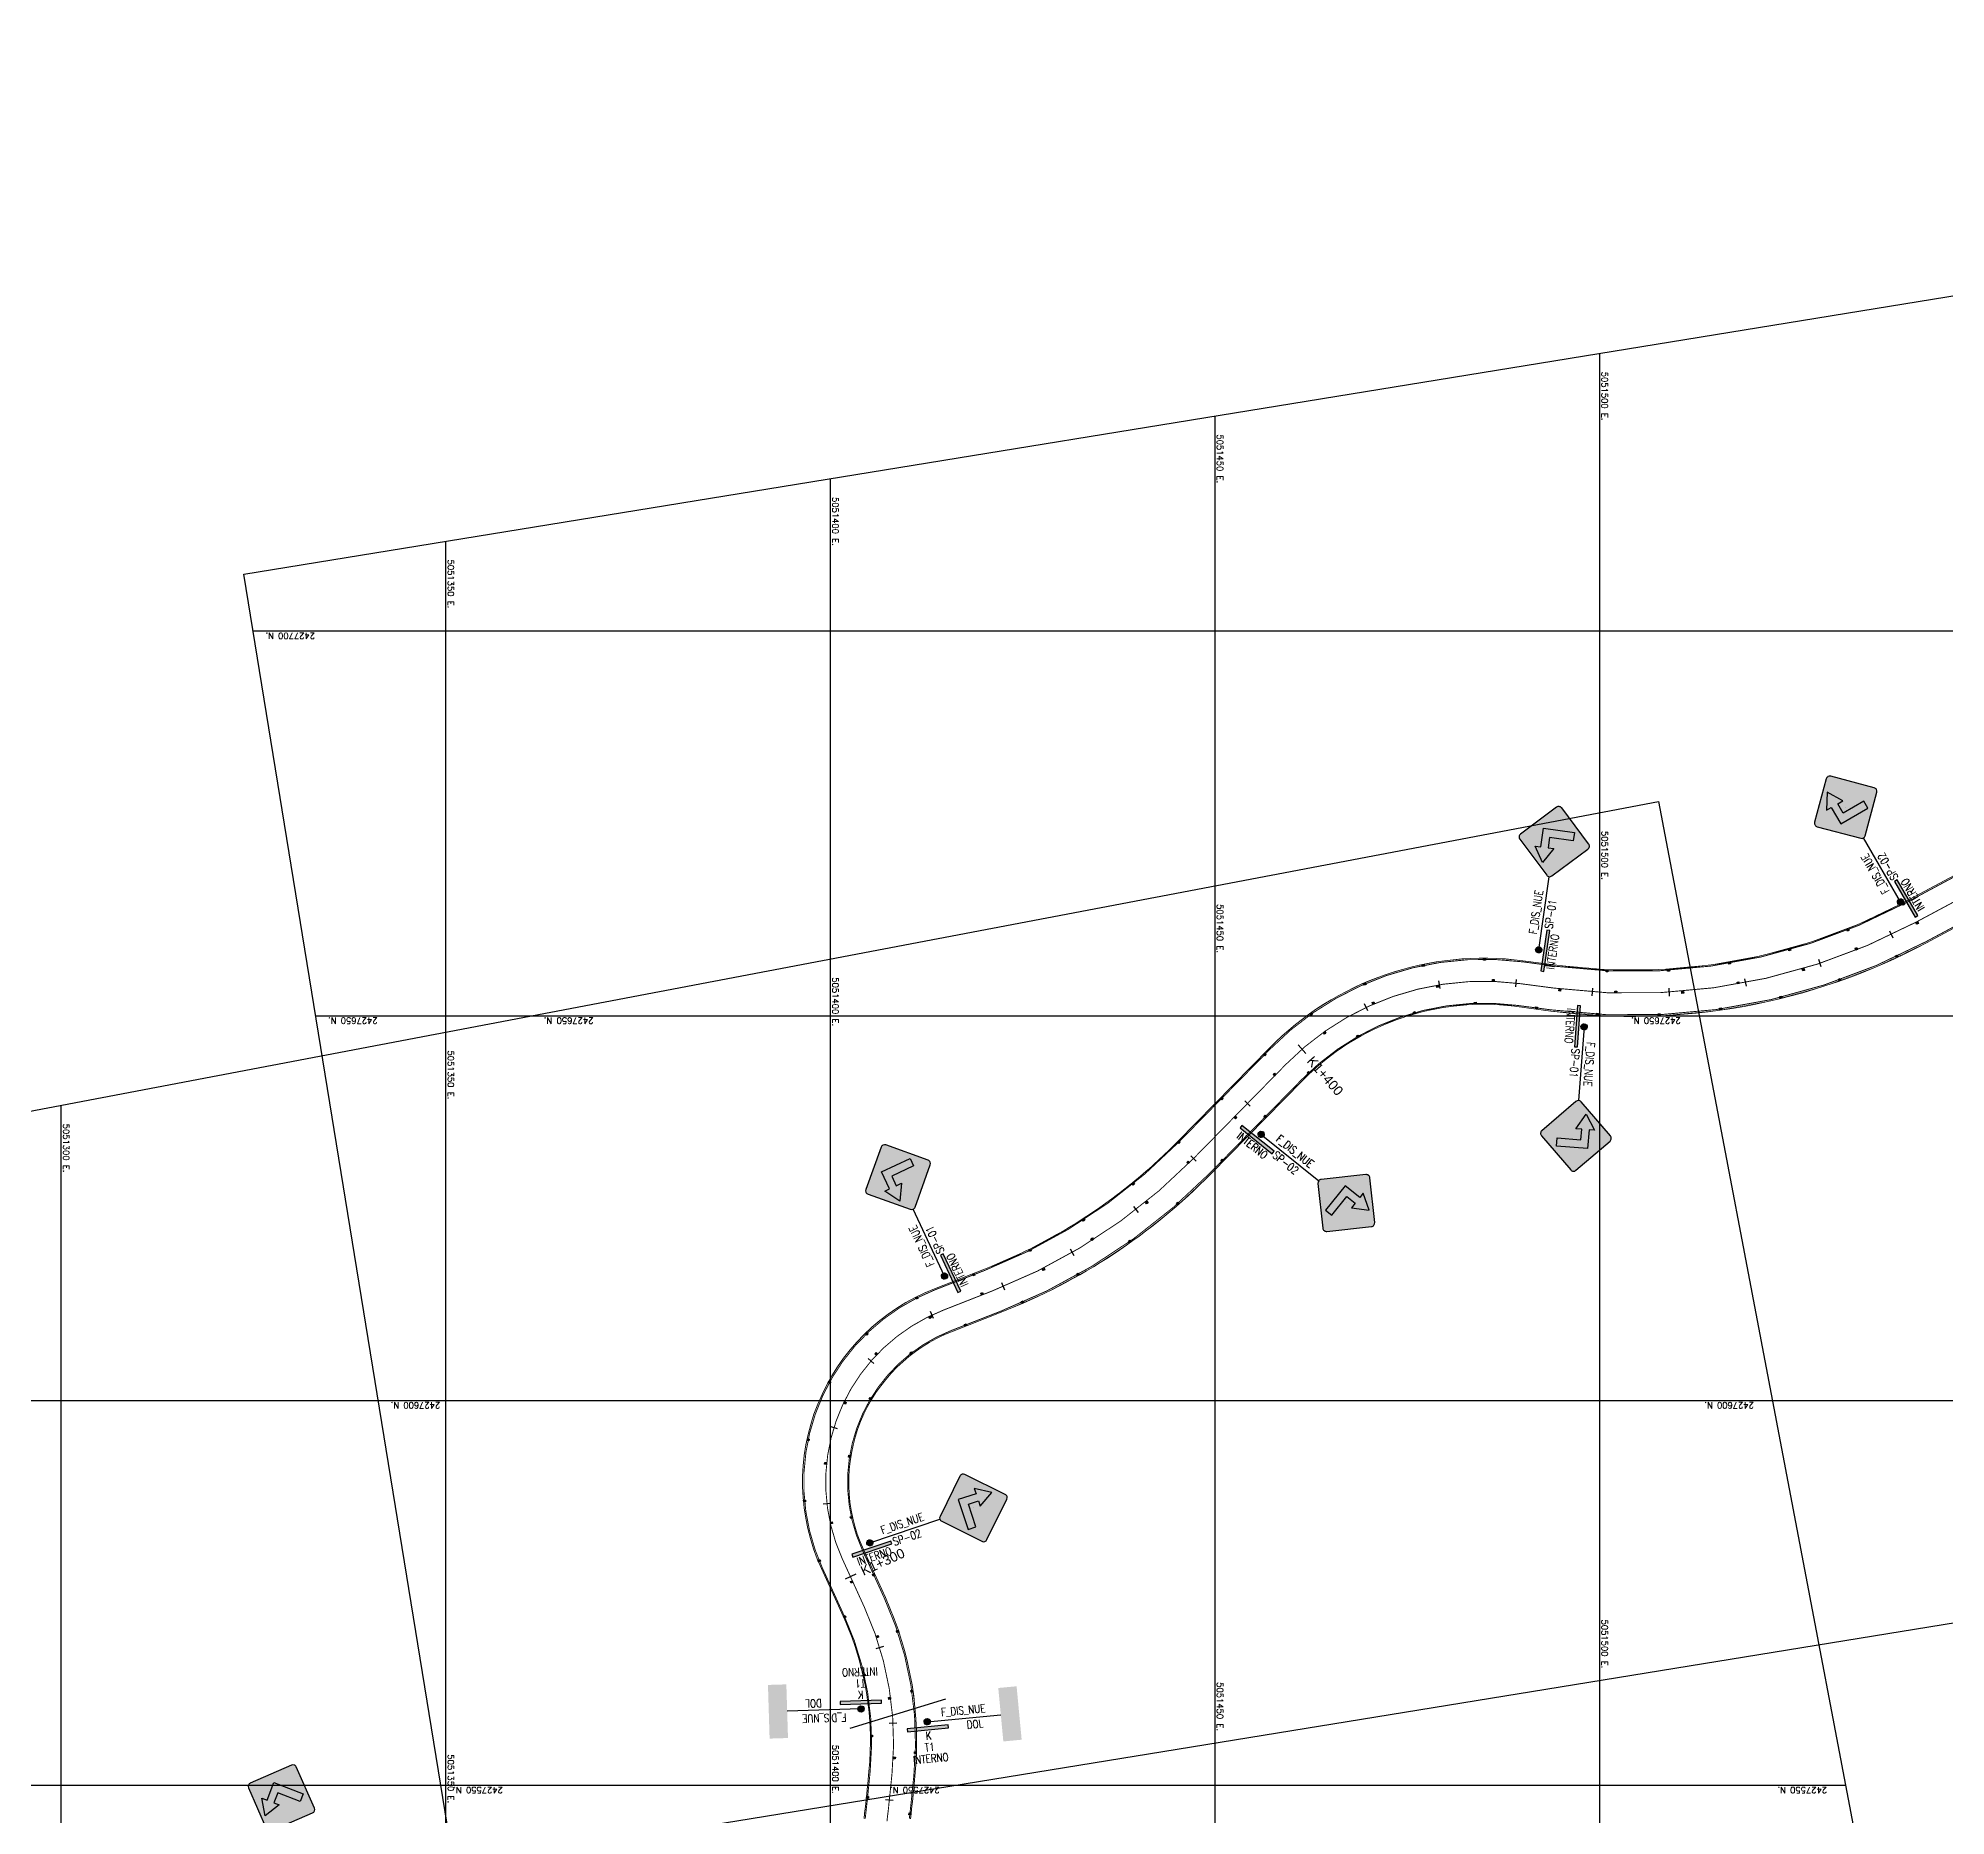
# Model space of a CAD drawing. Header units: metres. Extents: x 5050567 to 5051779, y 2427177 to 2427777.
# Drawn here: x 5051297 to 5051545, y 2427546 to 2427777 of the extents above; entities that cross this region are included whole.
import ezdxf
from ezdxf.enums import TextEntityAlignment as Align

# ---------------------------------------------------------------- set-up
doc = ezdxf.new("R2010")
doc.units = ezdxf.units.M
for name, color, linetype in [('C-ROAD-EJE PROYECTADO', 1, 'Continuous'), ('CVD-ALI-STA-MIN-CD', 7, 'Continuous'), ('GEN-COORD-IMPAR', 8, 'Continuous'), ('GEN-COORD-PAR', 8, 'Continuous'), ('S-VERTICAL', 250, 'Continuous'), ('Sen_Vert_Preventivas', 7, 'Continuous'), ('SPI-C-ROAD-STAN-MAJR', 7, 'Continuous'), ('TACHAS', 7, 'Continuous')]:
    doc.layers.add(name, color=color, linetype=linetype)
doc.layers.add('SEN_BASE_DEM', color=7, linetype='Continuous', lineweight=13, true_color=0xffffff)
doc.styles.add('CORDENADAS', font='romans.shx')
doc.styles.add('Romans', font='romans.shx', dxfattribs={"height": 2})
doc.styles.add('TEXTO_ACCION_FASE', font='romans.shx', dxfattribs={"width": 0.8})

# ---------------------------------------------------------------- blocks, each defined once
blk = doc.blocks.new('THA')
at = {"layer": 'TACHAS'}
h = blk.add_hatch(color=50, dxfattribs=at)
h.paths.add_polyline_path([(-0.12, 0.11), (-0.12, -0.13), (0.12, -0.13), (0.12, 0.11), (0.04, 0.1), (0.04, -0.1), (-0.04, -0.1), (-0.04, 0.1)])
h.paths.add_polyline_path([(-0.04, 0.09), (-0.04, -0.01), (-0.11, -0.01), (-0.11, 0.1)], flags=16)
h.paths.add_polyline_path([(0.04, 0.09), (0.11, 0.1), (0.11, -0.01), (0.04, 0)], flags=16)
h.paths.add_polyline_path([(-0.04, -0.01), (-0.04, -0.09), (-0.11, -0.12), (-0.11, -0.01)], flags=16)
h.paths.add_polyline_path([(0.04, 0), (0.11, -0.01), (0.11, -0.12), (0.04, -0.09)], flags=16)
for color, points in [(50, [(0.04, 0.1), (0.12, 0.11), (-0.12, 0.11), (-0.04, 0.1)]), (40, [(-0.11, -0.01), (-0.04, -0.01), (-0.04, 0.09), (-0.11, 0.1)]), (40, [(0.04, 0.09), (0.04, 0), (0.04, 0), (0.11, -0.01), (0.11, 0.1)]), (40, [(-0.04, -0.01), (-0.11, -0.01), (-0.11, -0.12), (-0.04, -0.09)]), (40, [(0.04, 0), (0.04, -0.09), (0.11, -0.12), (0.11, -0.01)])]:
    blk.add_hatch(color=color, dxfattribs=at).paths.add_polyline_path(points)
blk.add_hatch(color=50, dxfattribs=at).paths.add_polyline_path([(-0.04, 0.1), (-0.04, -0.1), (0.04, -0.1), (0.04, 0.1)], flags=17)
at = {"layer": 'TACHAS', "color": 7, "lineweight": 0, "ltscale": 10}
blk.add_line((0.04, 0), (0.04, 0), dxfattribs=at)
at = {"layer": 'TACHAS', "color": 7, "true_color": 0xffffff}
blk.add_lwpolyline([(0.12, -0.13), (-0.12, -0.13), (-0.12, 0.11), (0.12, 0.11)], close=True, dxfattribs=at)
at = {"layer": 'TACHAS', "color": 18, "lineweight": 0, "true_color": 0x000000, "const_width": 0.0004}
for points in [[(-0.12, -0.13), (0.12, -0.13), (0.12, 0.11), (-0.12, 0.11)], [(0.04, 0.1), (-0.04, 0.1), (-0.04, -0.1), (0.04, -0.1)], [(0.04, -0.09), (0.11, -0.12), (0.11, -0.01), (0.04, 0)]]:
    blk.add_lwpolyline(points, close=True, dxfattribs=at)
for points in [[(-0.12, 0.11), (-0.04, 0.1)], [(-0.04, 0.09), (-0.04, -0.01), (-0.11, -0.01)], [(0.12, 0.11), (0.04, 0.1)], [(0.11, -0.01), (0.11, 0.1), (0.04, 0.09), (0.04, 0), (0.11, -0.01)], [(-0.12, -0.13), (-0.04, -0.1)], [(-0.11, -0.12), (-0.11, -0.01), (-0.04, -0.01), (-0.04, -0.09)], [(-0.11, -0.12), (-0.04, -0.09)], [(0.12, -0.13), (0.04, -0.1)]]:
    blk.add_lwpolyline(points, dxfattribs=at)
at = {"layer": 'TACHAS', "color": 18, "lineweight": 0, "true_color": 0x000000}
blk.add_lwpolyline([(-0.11, 0.1, 0.0004, 0.0004, 0), (-0.04, 0.09, 0.000182, 0.000182, 0)], format="xyseb", dxfattribs=at)
blk = doc.blocks.new('th-')
at = {"layer": 'TACHAS', "true_color": 0xffffff}
h = blk.add_hatch(color=7, dxfattribs=at)
h.dxf.hatch_style = 1
h.paths.add_polyline_path([(0, -0.12), (-0.24, -0.12), (-0.24, 0.12), (0, 0.12)])
at = {"layer": 'TACHAS'}
for points in [[(-0.01, 0.11), (-0.08, 0.1), (-0.08, 0.01), (-0.07, 0.01), (-0.01, 0)], [(-0.01, 0), (-0.08, 0.01), (-0.08, -0.08), (-0.01, -0.11)]]:
    blk.add_hatch(color=1, dxfattribs=at).paths.add_polyline_path(points)
at = {"layer": 'TACHAS', "color": 7, "lineweight": 0, "ltscale": 10}
blk.add_line((-0.08, 0.01), (-0.07, 0.01), dxfattribs=at)
at = {"layer": 'TACHAS', "color": 18, "lineweight": 30, "true_color": 0x000000}
blk.add_lwpolyline([(0, -0.12), (-0.24, -0.12), (-0.24, 0.12), (0, 0.12)], close=True, dxfattribs=at)
at = {"layer": 'TACHAS', "color": 18, "lineweight": 5, "true_color": 0x000000, "const_width": 0.0004}
for points in [[(-0.24, -0.12), (0, -0.12), (0, 0.12), (-0.24, 0.12)], [(-0.08, 0.11), (-0.15, 0.11), (-0.15, -0.08), (-0.08, -0.08)], [(-0.08, -0.08), (-0.01, -0.11), (-0.01, 0), (-0.08, 0.01)]]:
    blk.add_lwpolyline(points, close=True, dxfattribs=at)
at = {"layer": 'TACHAS', "color": 18, "lineweight": 5, "true_color": 0x000000}
for points, const_width in [([(-0.24, 0.12), (-0.15, 0.11)], 0.0004), ([(-0.23, 0.11), (-0.23, 0)], 0.000182), ([(-0.16, 0.1), (-0.16, 0), (-0.23, 0)], 0.0004), ([(0, 0.12), (-0.08, 0.11)], 0.0004), ([(-0.01, 0), (-0.01, 0.11), (-0.08, 0.1), (-0.08, 0.01), (-0.01, 0)], 0.0004), ([(-0.23, -0.11), (-0.23, 0), (-0.16, 0), (-0.16, -0.08)], 0.0004), ([(-0.23, -0.11), (-0.16, -0.08)], 0.0004), ([(0, -0.12), (-0.08, -0.08)], 0.0004)]:
    blk.add_lwpolyline(points, dxfattribs=dict(at, const_width=const_width))
for points in [[(-0.23, 0.11, 0.0004, 0.0004, 0), (-0.16, 0.1, 0.000182, 0.000182, 0)], [(-0.24, -0.12, 0.0004, 0.0004, 0), (-0.15, -0.08, 0.000182, 0.000182, 0)]]:
    blk.add_lwpolyline(points, format="xyseb", dxfattribs=at)
blk = doc.blocks.new('*U83')
h = blk.add_hatch(color=40)
edge = h.paths.add_edge_path()
edge.add_line((18.19, -5.59), (23.35, -0.42))
edge.add_arc((22.92, 0), 0.6, 315, 405)
edge.add_line((23.35, 0.42), (18.19, 5.59))
edge.add_arc((17.76, 5.16), 0.6, 45, 135)
edge.add_line((17.34, 5.59), (12.18, 0.42))
edge.add_arc((12.6, 0), 0.6, 135, 225)
edge.add_line((12.18, -0.42), (17.34, -5.59))
edge.add_arc((17.76, -5.16), 0.6, 225, 315)
at = {"true_color": 0x000000}
h = blk.add_hatch(color=18, dxfattribs=at)
edge = h.paths.add_edge_path()
edge.add_line((18.08, -5.48), (23.24, -0.32))
edge.add_arc((22.92, 0), 0.45, 315, 405)
edge.add_line((23.24, 0.32), (18.08, 5.48))
edge.add_arc((17.76, 5.16), 0.45, 45, 135)
edge.add_line((17.44, 5.48), (12.28, 0.32))
edge.add_arc((12.6, 0), 0.45, 135, 225)
edge.add_line((12.28, -0.32), (17.44, -5.48))
edge.add_arc((17.76, -5.16), 0.45, 225, 315)
edge = h.paths.add_edge_path(flags=16)
edge.add_line((17.97, -5.37), (23.14, -0.21))
edge.add_arc((22.92, 0), 0.3, 315, 405)
edge.add_line((23.14, 0.21), (17.97, 5.37))
edge.add_arc((17.76, 5.16), 0.3, 45, 135)
edge.add_line((17.55, 5.37), (12.39, 0.21))
edge.add_arc((12.6, 0), 0.3, 135, 225)
edge.add_line((12.39, -0.21), (17.55, -5.37))
edge.add_arc((17.76, -5.16), 0.3, 225, 315)
h = blk.add_hatch(color=250)
edge = h.paths.add_edge_path()
edge.add_ellipse((0, 0), major_axis=(-0.358, 0.358), ratio=1, start_angle=225, end_angle=225)
blk.add_hatch(color=18, dxfattribs=at).paths.add_polyline_path([(14.13, 1.41), (16.62, 2.94), (16.62, 2.05), (19.67, 2.05), (19.67, -3.04), (18.34, -3.04), (18.34, 0.85), (16.62, 0.85), (16.62, -0.08)])
blk.add_hatch(color=250).paths.add_polyline_path([(3.35, -0.83), (-3.35, -0.83), (-3.35, -1.33), (3.35, -1.33)])
at = {"color": 18, "linetype": 'Continuous', "lineweight": -3, "true_color": 0x000000}
blk.add_lwpolyline([(17.34, -5.59, 0.414214), (18.19, -5.59), (23.35, -0.42, 0.414214), (23.35, 0.42), (18.19, 5.59, 0.414214), (17.34, 5.59), (12.18, 0.42, 0.414214), (12.18, -0.42)], format="xyb", close=True, dxfattribs=at)
at = {"color": 18, "true_color": 0x000000}
blk.add_lwpolyline([(14.13, 1.41), (16.62, 2.94), (16.62, 2.05), (19.67, 2.05), (19.67, -3.04), (18.34, -3.04), (18.34, 0.85), (16.62, 0.85), (16.62, -0.08)], close=True, dxfattribs=at)
at = {"color": 250}
blk.add_lwpolyline([(-3.35, -0.83), (-3.35, -1.33), (3.35, -1.33), (3.35, -0.83)], close=True, dxfattribs=at)
blk.add_lwpolyline([(0, 0), (12, 0)], dxfattribs=at)
blk.add_ellipse((0, 0), major_axis=(-0.358, 0.358), ratio=1, start_param=3.926991, end_param=10.210176, dxfattribs=at)
at = {"style": 'TEXTO_ACCION_FASE', "width": 0.8}
blk.add_text('SP-01', height=1.3, dxfattribs=at).set_placement((6, -1.1), align=Align.MIDDLE_CENTER)
for tag, p in [('FASE_ACCION', (6, 1.3)), ('INTERNO', (0, -2.3))]:
    blk.add_attdef(tag, text='', height=1.3, dxfattribs=at).set_placement(p, align=Align.MIDDLE_CENTER)
blk = doc.blocks.new('*U84')
h = blk.add_hatch(color=40)
edge = h.paths.add_edge_path()
edge.add_line((18.19, -5.59), (23.35, -0.42))
edge.add_arc((22.92, 0), 0.6, 315, 405)
edge.add_line((23.35, 0.42), (18.19, 5.59))
edge.add_arc((17.76, 5.16), 0.6, 45, 135)
edge.add_line((17.34, 5.59), (12.18, 0.42))
edge.add_arc((12.6, 0), 0.6, 135, 225)
edge.add_line((12.18, -0.42), (17.34, -5.59))
edge.add_arc((17.76, -5.16), 0.6, 225, 315)
at = {"true_color": 0x000000}
h = blk.add_hatch(color=18, dxfattribs=at)
edge = h.paths.add_edge_path()
edge.add_line((18.08, -5.48), (23.24, -0.32))
edge.add_arc((22.92, 0), 0.45, 315, 405)
edge.add_line((23.24, 0.32), (18.08, 5.48))
edge.add_arc((17.76, 5.16), 0.45, 45, 135)
edge.add_line((17.44, 5.48), (12.28, 0.32))
edge.add_arc((12.6, 0), 0.45, 135, 225)
edge.add_line((12.28, -0.32), (17.44, -5.48))
edge.add_arc((17.76, -5.16), 0.45, 225, 315)
edge = h.paths.add_edge_path(flags=16)
edge.add_line((17.97, -5.37), (23.14, -0.21))
edge.add_arc((22.92, 0), 0.3, 315, 405)
edge.add_line((23.14, 0.21), (17.97, 5.37))
edge.add_arc((17.76, 5.16), 0.3, 45, 135)
edge.add_line((17.55, 5.37), (12.39, 0.21))
edge.add_arc((12.6, 0), 0.3, 135, 225)
edge.add_line((12.39, -0.21), (17.55, -5.37))
edge.add_arc((17.76, -5.16), 0.3, 225, 315)
h = blk.add_hatch(color=250)
edge = h.paths.add_edge_path()
edge.add_ellipse((0, 0), major_axis=(-0.358, 0.358), ratio=1, start_angle=225, end_angle=225)
blk.add_hatch(color=18, dxfattribs=at).paths.add_polyline_path([(21.39, 1.41), (18.9, 2.94), (18.9, 2.05), (15.86, 2.05), (15.86, -3.04), (17.18, -3.04), (17.18, 0.85), (18.9, 0.85), (18.9, -0.08)])
blk.add_hatch(color=250).paths.add_polyline_path([(3.35, -0.83), (-3.35, -0.83), (-3.35, -1.33), (3.35, -1.33)])
at = {"color": 18, "true_color": 0x000000}
blk.add_line((17.76, 0), (17.76, 0), dxfattribs=at)
at = {"color": 18, "linetype": 'Continuous', "lineweight": -3, "true_color": 0x000000}
blk.add_lwpolyline([(17.34, -5.59, 0.414214), (18.19, -5.59), (23.35, -0.42, 0.414214), (23.35, 0.42), (18.19, 5.59, 0.414214), (17.34, 5.59), (12.18, 0.42, 0.414214), (12.18, -0.42)], format="xyb", close=True, dxfattribs=at)
at = {"color": 18, "true_color": 0x000000}
blk.add_lwpolyline([(21.39, 1.41), (18.9, 2.94), (18.9, 2.05), (15.86, 2.05), (15.86, -3.04), (17.18, -3.04), (17.18, 0.85), (18.9, 0.85), (18.9, -0.08)], close=True, dxfattribs=at)
at = {"color": 250}
blk.add_lwpolyline([(-3.35, -0.83), (-3.35, -1.33), (3.35, -1.33), (3.35, -0.83)], close=True, dxfattribs=at)
blk.add_lwpolyline([(0, 0), (12, 0)], dxfattribs=at)
blk.add_ellipse((0, 0), major_axis=(-0.358, 0.358), ratio=1, start_param=3.926991, end_param=10.210176, dxfattribs=at)
at = {"style": 'TEXTO_ACCION_FASE', "width": 0.8}
blk.add_text('SP-02', height=1.3, dxfattribs=at).set_placement((6, -1.1), align=Align.MIDDLE_CENTER)
for tag, p in [('FASE_ACCION', (6, 1.3)), ('INTERNO', (0, -2.3))]:
    blk.add_attdef(tag, text='', height=1.3, dxfattribs=at).set_placement(p, align=Align.MIDDLE_CENTER)
blk = doc.blocks.new('*U110')
at = {"true_color": 0x000000}
h = blk.add_hatch(color=18, dxfattribs=at)
h.dxf.hatch_style = 1
h.paths.add_polyline_path([(14.99, 3.62), (14.26, 4.36), (14.99, 4.36)])
h.paths.add_polyline_path([(12, 3.79), (12, 4.36), (12.84, 4.36), (14.99, 2.21), (14.99, 0.8)])
h.paths.add_polyline_path([(12, 0.96), (12, 2.37), (14.99, -0.62), (14.99, -2.03)])
h.paths.add_polyline_path([(12, -1.87), (12, -0.45), (14.99, -3.45), (14.99, -4.36), (14.49, -4.36)])
h.paths.add_polyline_path([(13.08, -4.36), (12, -4.36), (12, -3.28)])
h = blk.add_hatch(color=40)
h.dxf.hatch_style = 1
h.paths.add_polyline_path([(12.84, 4.36), (14.26, 4.36), (14.99, 3.62), (14.99, 2.21)])
h.paths.add_polyline_path([(12, 2.37), (12, 3.79), (14.99, 0.8), (14.99, -0.62)])
h.paths.add_polyline_path([(12, -0.45), (12, 0.96), (14.99, -2.03), (14.99, -3.45)])
h.paths.add_polyline_path([(12, -3.28), (12, -1.87), (14.49, -4.36), (13.08, -4.36)])
h = blk.add_hatch(color=7)
edge = h.paths.add_edge_path()
edge.add_ellipse((0, 0), major_axis=(-0.358, 0.358), ratio=1, start_angle=225, end_angle=225)
blk.add_hatch(color=7).paths.add_polyline_path([(3.35, -0.83), (-3.35, -0.83), (-3.35, -1.33), (3.35, -1.33)])
at = {"color": 7}
blk.add_lwpolyline([(-3.35, -0.83), (-3.35, -1.33), (3.35, -1.33), (3.35, -0.83)], close=True, dxfattribs=at)
blk.add_lwpolyline([(0, 0), (12, 0)], dxfattribs=at)
blk.add_ellipse((0, 0), major_axis=(-0.358, 0.358), ratio=1, start_param=3.926991, end_param=10.210176, dxfattribs=at)
at = {"color": 7, "style": 'TEXTO_ACCION_FASE', "width": 0.8}
blk.add_text('DOL', height=1.3, dxfattribs=at).set_placement((7.68, -1.12), align=Align.MIDDLE_CENTER)
for tag, p in [('FASE_ACCION', (6, 1.3)), ('TIPOLOGÍA', (0, -4.15)), ('ABSCISA', (0, -2.3)), ('INTERNO', (0, -6.01))]:
    blk.add_attdef(tag, text='', height=1.3, dxfattribs=at).set_placement(p, align=Align.MIDDLE_CENTER)
blk = doc.blocks.new('AeccTickLine')
blk.add_line((0, -0.5), (0, 0.5))

msp = doc.modelspace()

# ---------------------------------------------------------------- linework, layer by layer
at = {"flags": 128}
msp.add_lwpolyline([(5051402.55, 2427557.42), (5051414.99, 2427561.23)], dxfattribs=at)
at = {"layer": 'C-ROAD-EJE PROYECTADO', "color": 30, "linetype": 'Continuous', "lineweight": -3, "const_width": 0.05, "flags": 128}
for points in [[(5051404.36, 2427545.68), (5051404.43, 2427546.31), (5051404.5, 2427546.93), (5051404.57, 2427547.57), (5051404.64, 2427548.2), (5051404.71, 2427548.83), (5051404.77, 2427549.47), (5051404.84, 2427550.11), (5051404.9, 2427550.75), (5051405, 2427551.77, 0.132973), (5051401.67, 2427571.88), (5051398.81, 2427578.15, -0.430629), (5051413.53, 2427614.52), (5051420.01, 2427617.05, 0.105848), (5051445.16, 2427633.66), (5051457.08, 2427645.8, -0.235775), (5051490.02, 2427657.14), (5051494.44, 2427656.56, 0.156919), (5051539.64, 2427664.78), (5051550.61, 2427670.64, -0.180572)], [(5051410.39, 2427545.61), (5051410.47, 2427546.27), (5051410.54, 2427546.92), (5051410.61, 2427547.57), (5051410.68, 2427548.22), (5051410.74, 2427548.86), (5051410.81, 2427549.51), (5051410.87, 2427550.15), (5051410.97, 2427551.17, 0.132973), (5051407.13, 2427574.37), (5051404.27, 2427580.64, -0.430629), (5051415.72, 2427608.93), (5051422.2, 2427611.46, 0.105848), (5051449.45, 2427629.46), (5051461.36, 2427641.6, -0.235775), (5051489.24, 2427651.2), (5051493.65, 2427650.61, 0.156919), (5051542.47, 2427659.48), (5051553.44, 2427665.35, -0.180572)]]:
    msp.add_lwpolyline(points, format="xyb", dxfattribs=at)
at = {"layer": 'GEN-COORD-IMPAR', "linetype": 'Continuous'}
for p, q in [((5051500, 2427563.58), (5051500, 2427736.09)), ((5051450, 2427555.44), (5051450, 2427727.95)), ((5051400, 2427547.3), (5051400, 2427719.81)), ((5051350, 2427546.07), (5051350, 2427711.68)), ((5051324.94, 2427700), (5051764.13, 2427700)), ((5051333.08, 2427650), (5051772.27, 2427650)), ((5051341.22, 2427600), (5051723.77, 2427600)), ((5051349.36, 2427550), (5051416.59, 2427550))]:
    msp.add_line(p, q, dxfattribs=at)
msp.add_lwpolyline([(5051323.74, 2427707.4), (5051751.59, 2427777.04), (5051778.95, 2427608.98), (5051351.09, 2427539.34)], close=True, dxfattribs=at)
at = {"layer": 'GEN-COORD-PAR', "linetype": 'Continuous'}
for p, q in [((5051500, 2427503.08), (5051500, 2427676.41)), ((5051450, 2427493.57), (5051450, 2427666.9)), ((5051400, 2427484.06), (5051400, 2427657.39)), ((5051361.14, 2427650), (5051512.93, 2427650)), ((5051350, 2427474.55), (5051350, 2427647.88)), ((5051300, 2427465.04), (5051300, 2427638.37)), ((5051098.26, 2427600), (5051522.44, 2427600)), ((5051090.69, 2427550), (5051531.95, 2427550))]:
    msp.add_line(p, q, dxfattribs=at)
msp.add_lwpolyline([(5051081.78, 2427596.86), (5051507.63, 2427677.86), (5051539.44, 2427510.59), (5051113.6, 2427429.59)], close=True, dxfattribs=at)
at = {"layer": 'SEN_BASE_DEM'}
for points in [[(5051550.61, 2427670.64), (5051539.64, 2427664.78, -0.156919), (5051494.44, 2427656.56), (5051490.02, 2427657.14, 0.235775), (5051457.08, 2427645.8), (5051445.16, 2427633.66, -0.105848), (5051420.01, 2427617.05), (5051413.53, 2427614.52, 0.430629), (5051398.81, 2427578.15), (5051401.67, 2427571.88, -0.132973), (5051405, 2427551.77), (5051404.9, 2427550.75), (5051404.84, 2427550.11), (5051404.77, 2427549.47), (5051404.71, 2427548.83), (5051404.64, 2427548.2), (5051404.57, 2427547.57), (5051404.5, 2427546.93), (5051404.43, 2427546.31), (5051404.36, 2427545.68)], [(5051410.39, 2427545.61), (5051410.47, 2427546.27), (5051410.54, 2427546.92), (5051410.61, 2427547.57), (5051410.68, 2427548.22), (5051410.74, 2427548.86), (5051410.81, 2427549.51), (5051410.87, 2427550.15), (5051410.97, 2427551.17, 0.132973), (5051407.13, 2427574.37), (5051404.27, 2427580.64, -0.430629), (5051415.72, 2427608.93), (5051422.2, 2427611.46, 0.105848), (5051449.45, 2427629.46), (5051461.36, 2427641.6, -0.235775), (5051489.24, 2427651.2), (5051493.65, 2427650.61, 0.156919), (5051542.47, 2427659.48), (5051553.44, 2427665.35, -0.180572)]]:
    msp.add_lwpolyline(points, format="xyb", dxfattribs=at)
at = {"layer": 'SEN_BASE_DEM', "const_width": 0.12, "flags": 128}
for points in [[(5051550.68, 2427670.51), (5051539.72, 2427664.64, -0.156919), (5051494.42, 2427656.41), (5051490, 2427657, 0.235775), (5051457.19, 2427645.7), (5051445.27, 2427633.56, -0.105848), (5051420.07, 2427616.91), (5051413.59, 2427614.38, 0.430629), (5051398.95, 2427578.21), (5051401.81, 2427571.94, -0.132973), (5051405.15, 2427551.76), (5051405.05, 2427550.74), (5051404.99, 2427550.09), (5051404.92, 2427549.46), (5051404.86, 2427548.82), (5051404.79, 2427548.18), (5051404.72, 2427547.55), (5051404.65, 2427546.92), (5051404.58, 2427546.29), (5051404.51, 2427545.66)], [(5051410.24, 2427545.63), (5051410.32, 2427546.28), (5051410.39, 2427546.93), (5051410.46, 2427547.58), (5051410.53, 2427548.23), (5051410.59, 2427548.88), (5051410.66, 2427549.52), (5051410.72, 2427550.17), (5051410.83, 2427551.19, 0.132973), (5051406.99, 2427574.31), (5051404.13, 2427580.58, -0.430629), (5051415.66, 2427609.07), (5051422.14, 2427611.6, 0.105848), (5051449.34, 2427629.57), (5051461.25, 2427641.7, -0.235775), (5051489.26, 2427651.34), (5051493.67, 2427650.76, 0.156919), (5051542.4, 2427659.62), (5051553.37, 2427665.48, -0.180572)]]:
    msp.add_lwpolyline(points, format="xyb", dxfattribs=at)
at = {"layer": 'SEN_BASE_DEM', "color": 40, "linetype": 'Continuous', "const_width": 0.12, "flags": 128}
msp.add_lwpolyline([(5051407.34, 2427545.32), (5051407.41, 2427545.96), (5051407.49, 2427546.6), (5051407.56, 2427547.24), (5051407.62, 2427547.88), (5051407.69, 2427548.52), (5051407.76, 2427549.17), (5051407.82, 2427549.81), (5051407.89, 2427550.45), (5051407.99, 2427551.47, 0.132973), (5051404.4, 2427573.13), (5051401.54, 2427579.4, -0.430629), (5051414.63, 2427611.72), (5051421.1, 2427614.26, 0.105848), (5051447.31, 2427631.56), (5051459.22, 2427643.7, -0.235775), (5051489.63, 2427654.17), (5051494.05, 2427653.59, 0.156919), (5051541.06, 2427662.13), (5051552.03, 2427668, -0.180572)], format="xyb", dxfattribs=at)

# ---------------------------------------------------------------- block references
at = {"layer": 'CVD-ALI-STA-MIN-CD', "color": 7, "linetype": 'Continuous', "lineweight": -3}
for p, rotation in [((5051537.91, 2427660.54), 25.54662550442969), ((5051528.64, 2427656.81), 18.20101274614753), ((5051479.16, 2427654.02), 9.189603973172986), ((5051489.13, 2427654.23), 353.2741096641753), ((5051518.97, 2427654.31), 10.85539998774676), ((5051469.64, 2427651.08), 25.10509828144928), ((5051499.06, 2427653.09), 356.164174472083), ((5051509.05, 2427653.06), 3.509787230103587), ((5051454.2, 2427638.59), 45.53106202412529), ((5051447.19, 2427631.45), 45.40934880845984), ((5051439.72, 2427624.82), 37.76991153963653), ((5051431.43, 2427619.24), 30.13047427096638), ((5051422.47, 2427614.81), 22.49103700305564), ((5051413.19, 2427611.1), 25.1020195143684), ((5051405.26, 2427605.12), 48.97526097906955), ((5051400.43, 2427596.45), 72.84850244238908), ((5051399.53, 2427586.56), 96.72174390569381), ((5051406.39, 2427567.86), 106.8641156247692), ((5051408.13, 2427558.03), 93.22226335956626), ((5051407.64, 2427548.06), 84.00702563185231)]:
    msp.add_blockref('AeccTickLine', p, dxfattribs=dict(at, rotation=rotation))
at = {"layer": 'S-VERTICAL'}
for p, xscale, yscale, zscale, rotation in [((5051403.96, 2427559.91), 0.8, 0.8, 0.8, 181.7638343737634), ((5051412.58, 2427558.25), 0.8000000000000002, 0.8000000000000002, 0.8000000000000002, 5.415904525224488)]:
    msp.add_blockref('*U110', p, dxfattribs=dict(at, xscale=xscale, yscale=yscale, zscale=zscale, rotation=rotation)).add_auto_attribs({'INTERNO': 'INTERNO', 'FASE_ACCION': 'F_DIS_NUE', 'TIPOLOGÍA': 'T1', 'ABSCISA': 'K'})
at = {"layer": 'SEN_BASE_DEM'}
for name, p, rotation in [('th-', (5051539.39, 2427664.47), 207.8587873151797), ('th-', (5051532.14, 2427661.12), 201.759436203365), ('THA', (5051541.25, 2427662.06), 28.13703729218806), ('th-', (5051524.56, 2427658.55), 195.6600850915504), ('THA', (5051533.35, 2427658.7), 21.93095425803922), ('th-', (5051476.95, 2427656.51), 191.8161591635599), ('th-', (5051484.9, 2427657.33), 180.0178004484493), ('th-', (5051492.86, 2427656.62), 172.4646392031283), ('th-', (5051516.76, 2427656.81), 189.5607339797358), ('THA', (5051526.48, 2427655.98), 16.5069014287941), ('th-', (5051538.71, 2427657.76), 25.20688885888932), ('th-', (5051469.35, 2427654.08), 203.6145178786706), ('THA', (5051478.9, 2427653.82), 9.64850296984958), ('THA', (5051486.16, 2427654.61), 358.024575077973), ('th-', (5051500.82, 2427655.84), 177.3620317561066), ('th-', (5051508.81, 2427655.9), 183.4613828679212), ('THA', (5051518, 2427654.28), 10.15532841003468), ('th-', (5051531.31, 2427654.72), 19.53754765764954), ('THA', (5051470.56, 2427651.66), 23.38370294405781), ('th-', (5051483.93, 2427651.62), 1.698414783008104), ('th-', (5051491.89, 2427651), 352.4646391943954), ('THA', (5051494.81, 2427653.34), 353.046057608287), ('THA', (5051502.08, 2427653.09), 358.3797025620301), ('THA', (5051510.78, 2427653.03), 4.776479518541039), ('th-', (5051523.66, 2427652.42), 13.86820645640977), ('th-', (5051462.4, 2427650.14), 215.4128765937811), ('th-', (5051476.04, 2427650.42), 15.52545056350567), ('th-', (5051499.85, 2427650.18), 356.8601828526904), ('th-', (5051507.84, 2427650.14), 2.529524053930182), ('th-', (5051515.81, 2427650.89), 8.198865255169952), ('THA', (5051464.23, 2427647.77), 35.21984111104544), ('th-', (5051468.66, 2427647.38), 29.35248634400321), ('th-', (5051456.39, 2427644.88), 225.5310620196881), ('THA', (5051457.69, 2427642.36), 45.53106202302628), ('th-', (5051462.23, 2427642.65), 43.17952212450075), ('th-', (5051450.78, 2427639.17), 225.5310620196881), ('THA', (5051452.64, 2427636.78), 45.53106202302628), ('th-', (5051456.6, 2427636.97), 45.53106202412529), ('th-', (5051445.18, 2427633.47), 225.4257674342699), ('th-', (5051451, 2427631.26), 45.53106202412529), ('THA', (5051446.48, 2427630.95), 44.75046463736596), ('th-', (5051439.26, 2427628.09), 219.0728050479351), ('THA', (5051441.1, 2427625.72), 39.01878690478627), ('th-', (5051445.25, 2427625.69), 41.38546201188456), ('th-', (5051432.78, 2427623.4), 212.7198426616003), ('th-', (5051425.83, 2427619.46), 206.3668802752655), ('THA', (5051434, 2427620.98), 32.50286981979029), ('th-', (5051438.99, 2427620.72), 35.49764908643426), ('th-', (5051418.48, 2427616.29), 201.3624622454851), ('THA', (5051427.69, 2427617.04), 26.82008468110111), ('th-', (5051432.25, 2427616.42), 29.6098361609841), ('THA', (5051419.7, 2427613.87), 21.36246225542327), ('th-', (5051411.09, 2427613.25), 207.213426769719), ('th-', (5051425.1, 2427612.83), 23.72202323553379), ('THA', (5051412.95, 2427610.83), 25.891889182023), ('th-', (5051417.68, 2427609.85), 21.36246226256713), ('th-', (5051404.62, 2427608.59), 224.2847949678229), ('THA', (5051405.92, 2427606.07), 46.25025204174121), ('th-', (5051410.59, 2427606.22), 37.1768988864079), ('th-', (5051399.8, 2427602.24), 241.356163165927), ('THA', (5051401.87, 2427599.7), 64.32930939880303), ('th-', (5051405.27, 2427600.31), 58.8490613494244), ('th-', (5051397.06, 2427594.76), 258.4275313640308), ('THA', (5051399.34, 2427591.81), 84.21018877964312), ('th-', (5051402.51, 2427592.85), 80.5212238124409), ('th-', (5051396.64, 2427586.8), 275.4988995621349), ('THA', (5051400.11, 2427584.1), 102.7667296155831), ('th-', (5051402.69, 2427584.9), 102.1933862754573), ('th-', (5051398.57, 2427579.06), 292.5702677602388), ('th-', (5051405.56, 2427577.45), 114.5548613993246), ('THA', (5051402.74, 2427576.41), 114.5548613765907), ('th-', (5051401.88, 2427571.78), 294.2950798203185), ('THA', (5051406.09, 2427569.29), 108.8448713351447), ('th-', (5051408.67, 2427570.09), 108.7493357460134), ('th-', (5051404.41, 2427564.21), 282.5871299811272), ('th-', (5051410.55, 2427562.33), 98.52935277946732), ('THA', (5051407.67, 2427561.28), 97.69150052080226), ('th-', (5051405.35, 2427556.27), 270.8791801419357), ('THA', (5051408.3, 2427553.54), 87.09558373116386), ('th-', (5051411.03, 2427554.35), 88.30936981292137), ('th-', (5051404.8, 2427548.3), 264.0347328973918), ('th-', (5051410.33, 2427546.38), 83.70946134655)]:
    msp.add_blockref(name, p, dxfattribs=dict(at, rotation=rotation))
at = {"layer": 'Sen_Vert_Preventivas'}
for name, p, xscale, yscale, zscale, rotation in [('*U84', (5051539.1, 2427664.79), 0.8, 0.8, 0.8, 120.0777350100469), ('*U83', (5051492.06, 2427658.56, 285.91), 0.8000000000000007, 0.8000000000000007, 0.8000000000000007, 81.82627212603803), ('*U83', (5051497.96, 2427648.56, 285.91), 0.8000000000000008, 0.8000000000000008, 0.8000000000000008, 265.7327799978063), ('*U84', (5051455.99, 2427634.58), 0.7999999999999999, 0.7999999999999999, 0.7999999999999999, 321.1384310662171), ('*U83', (5051414.82, 2427616.16, 285.91), 0.8000000000000005, 0.8000000000000005, 0.8000000000000005, 115.1532221499127), ('*U84', (5051405.11, 2427581.5), 0.7999999999999999, 0.7999999999999999, 0.7999999999999999, 18.63295965720938), ('*U83', (5051323.45, 2427535.09, 285.91), 0.8000000000000005, 0.8000000000000005, 0.8000000000000005, 68.6841644452192)]:
    msp.add_blockref(name, p, dxfattribs=dict(at, xscale=xscale, yscale=yscale, zscale=zscale, rotation=rotation)).add_auto_attribs({'INTERNO': 'INTERNO', 'FASE_ACCION': 'F_DIS_NUE'})
at = {"layer": 'SPI-C-ROAD-STAN-MAJR', "color": 7, "linetype": 'Continuous', "lineweight": -3}
for p, xscale, yscale, zscale, rotation in [((5051461.28, 2427645.64), 1.499999999999999, 1.499999999999999, 1.499999999999999, 41.02059259118635), ((5051402.59, 2427577.1), 1.5, 1.5, 1.5, 114.5548613852411)]:
    msp.add_blockref('AeccTickLine', p, dxfattribs=dict(at, xscale=xscale, yscale=yscale, zscale=zscale, rotation=rotation))

# ---------------------------------------------------------------- texts
at = {"layer": 'GEN-COORD-IMPAR', "style": 'CORDENADAS'}
for s, rotation, p in [('5051500 E.', 270, (5051500.24, 2427733.69)), ('5051450 E.', 270, (5051450.24, 2427725.55)), ('5051400 E.', 270, (5051400.24, 2427717.41)), ('5051350 E.', 270, (5051350.24, 2427709.28)), ('2427550 N.', 180, (5051414.19, 2427549.76))]:
    msp.add_text(s, height=0.8, rotation=rotation, dxfattribs=at).set_placement(p)
for s, rotation, p in [('2427700 N.', 180, (5051326.54, 2427699.76)), ('2427650 N.', 180, (5051334.68, 2427649.76)), ('2427600 N.', 180, (5051342.82, 2427599.76)), ('5051500 E.', 270, (5051500.24, 2427565.18)), ('5051450 E.', 270, (5051450.24, 2427557.04)), ('5051400 E.', 270, (5051400.24, 2427548.9)), ('5051350 E.', 270, (5051350.24, 2427547.67)), ('2427550 N.', 180, (5051350.96, 2427549.76))]:
    msp.add_text(s, height=0.8, rotation=rotation, dxfattribs=at).set_placement(p, align=Align.RIGHT)
at = {"layer": 'GEN-COORD-PAR', "style": 'CORDENADAS'}
for s, rotation, p in [('5051500 E.', 270, (5051500.24, 2427674.01)), ('5051450 E.', 270, (5051450.24, 2427664.5)), ('5051400 E.', 270, (5051400.24, 2427654.99)), ('2427650 N.', 180, (5051510.53, 2427649.76)), ('5051350 E.', 270, (5051350.24, 2427645.48)), ('5051300 E.', 270, (5051300.24, 2427635.97)), ('2427600 N.', 180, (5051520.04, 2427599.76)), ('2427550 N.', 180, (5051529.55, 2427549.76))]:
    msp.add_text(s, height=0.8, rotation=rotation, dxfattribs=at).set_placement(p)
msp.add_text('2427650 N.', height=0.8, rotation=180, dxfattribs=at).set_placement((5051362.74, 2427649.76), align=Align.RIGHT)
at = {"layer": 'SPI-C-ROAD-STAN-MAJR', "color": 7, "linetype": 'Continuous', "lineweight": -3, "char_height": 1.25, "attachment_point": 4, "style": 'Romans'}
for s, insert, rotation in [('{\\fArial|b0|i0|c0|p34;K1+400}', (5051462.31, 2427644.46), 311.0206), ('{\\fArial|b0|i0|c0|p34;K1+300}', (5051404.02, 2427577.75), 24.5549)]:
    msp.add_mtext(s, dxfattribs=dict(at, insert=insert, rotation=rotation))

doc.saveas('drawing.dxf')
